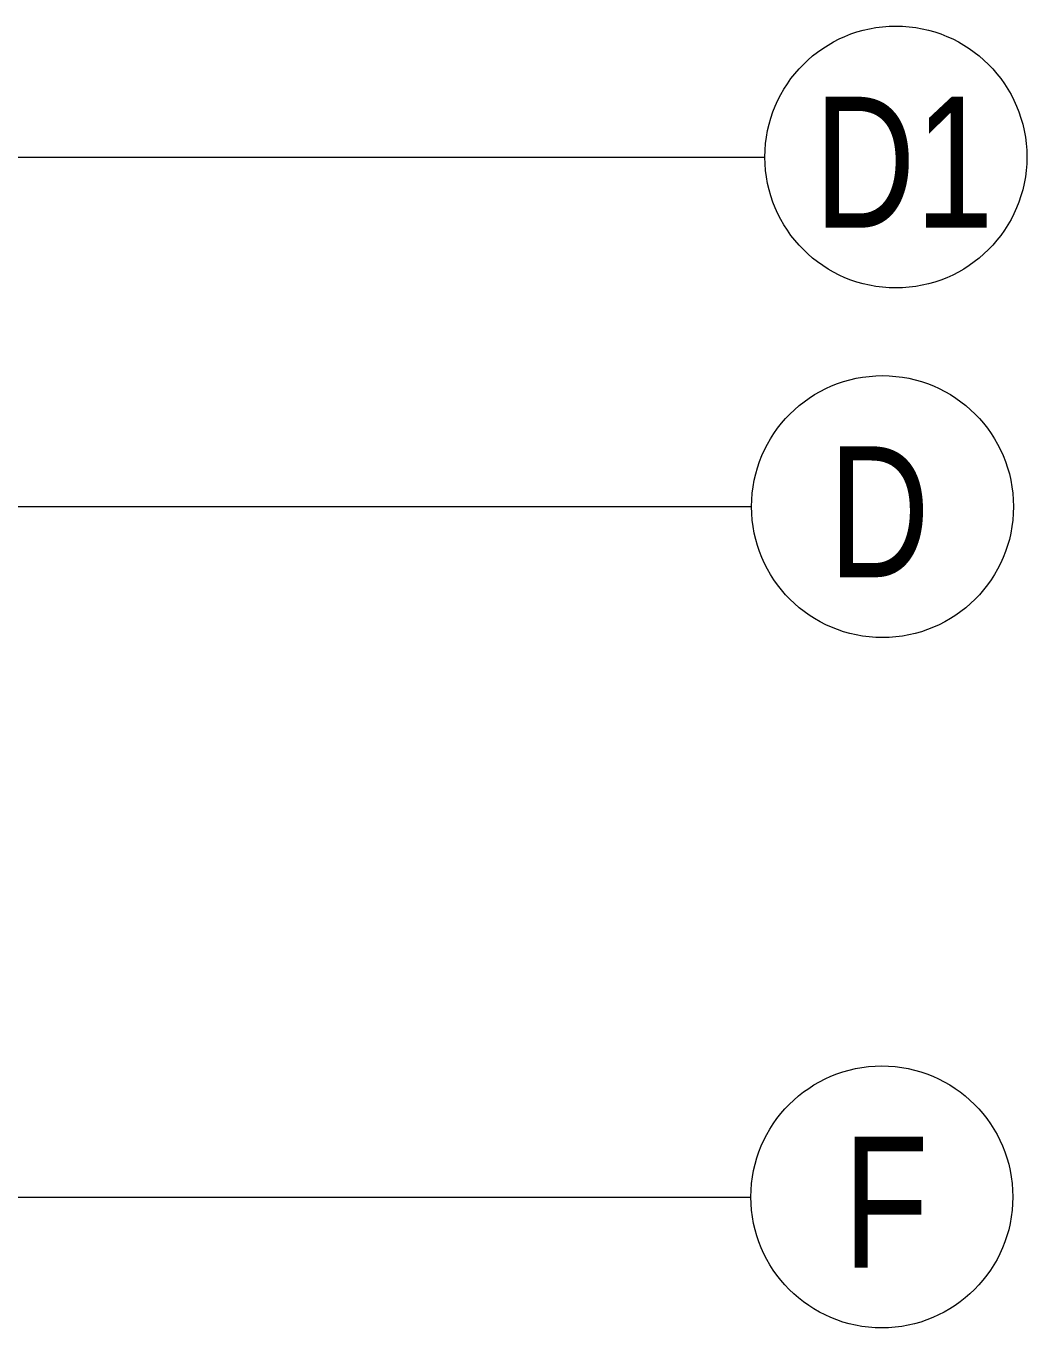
# Model space of a CAD drawing. Header units: millimetres. Extents: x -7141 to 5307, y -2677 to 10424.
# Drawn here: x -2494 to -1538, y 5524 to 6766 of the extents above; entities that cross this region are included whole.
import ezdxf

# ---------------------------------------------------------------- set-up
doc = ezdxf.new("R2010")
doc.units = ezdxf.units.MM
doc.layers.add('S-RBAR-IDEN', color=171, linetype='Continuous', lineweight=9)
doc.styles.add('Nirmala UI Semilight', font='NirmalaS.ttf', dxfattribs={"width": 0.8, "height": 125})

# ---------------------------------------------------------------- blocks, each defined once
blk = doc.blocks.new('M_Rebar Tag_rfa Dimension - ARROW-793927-Elevation Front 1')
at = {"layer": 'S-RBAR-IDEN'}
blk.add_circle((-5806.7, 7389.1), 125, dxfattribs=at)
blk = doc.blocks.new('M_Rebar Tag_rfa MARK - ARROW-794226-Elevation Front 1')
at = {"layer": 'S-RBAR-IDEN'}
blk.add_circle((-5960.1, 7909.2), 125, dxfattribs=at)

msp = doc.modelspace()

# ---------------------------------------------------------------- linework, layer by layer
at = {"layer": 'S-RBAR-IDEN'}
for p, q in [((-2646.7, 6641.3), (-1788.1, 6641.3)), ((-2756.5, 6307.6), (-1801, 6307.6)), ((-2625.5, 5648.6), (-1801.6, 5648.6))]:
    msp.add_line(p, q, dxfattribs=at)

# ---------------------------------------------------------------- block references
for name, p in [('M_Rebar Tag_rfa Dimension - ARROW-793927-Elevation Front 1', (4143.5, -747.8)), ('M_Rebar Tag_rfa Dimension - ARROW-793927-Elevation Front 1', (4130.7, -1081.5)), ('M_Rebar Tag_rfa MARK - ARROW-794226-Elevation Front 1', (4283.5, -2260.5))]:
    msp.add_blockref(name, p, dxfattribs=at)

# ---------------------------------------------------------------- texts
at = {"layer": 'S-RBAR-IDEN', "char_height": 125, "attachment_point": 1, "style": 'Nirmala UI Semilight'}
for s, insert, width in [('D1', (-1741.1, 6698.9), 179.578), ('D', (-1727.5, 6365.2), 115.443), ('F', (-1713.6, 5706.2), 80.169)]:
    msp.add_mtext(s, dxfattribs=dict(at, insert=insert, width=width))

doc.saveas('drawing.dxf')
